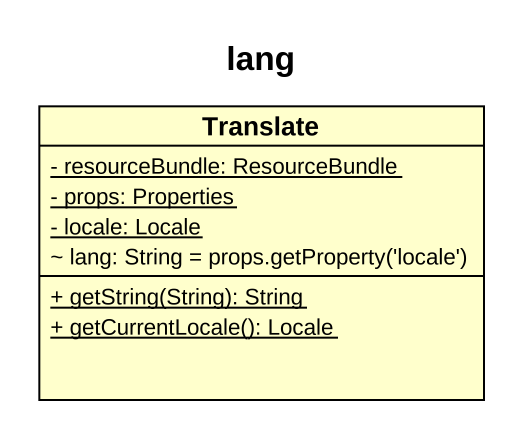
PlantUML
@startuml
title lang
hide circle
hide empty members
skinparam classAttributeIconSize 0
class Translate {
  {static} - resourceBundle: ResourceBundle
  {static} - props: Properties
  {static} - locale: Locale
  {field} ~ lang: String = props.getProperty('locale')
  {static} + getString(String): String
  {static} + getCurrentLocale(): Locale
}
@enduml
